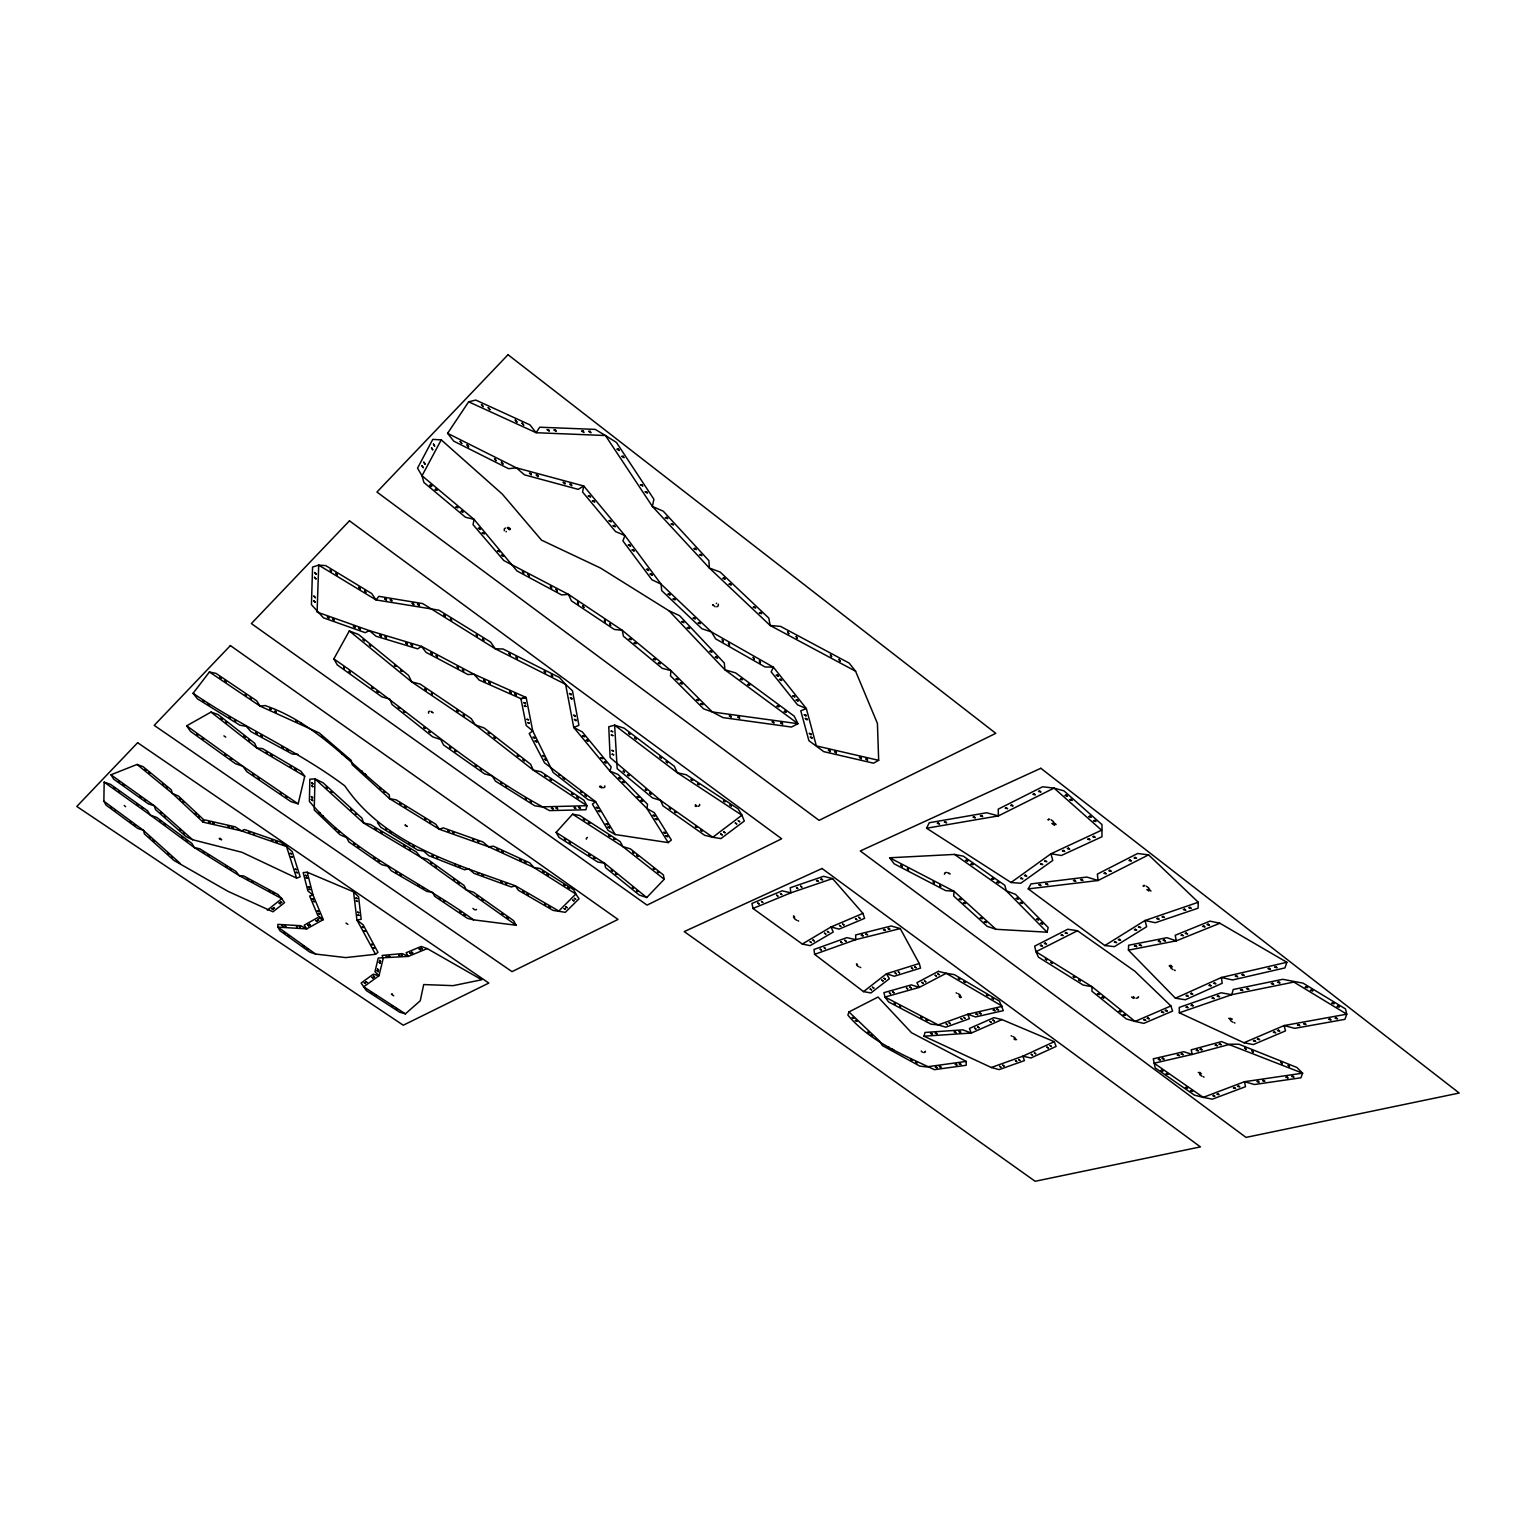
<?xml version="1.0" encoding="UTF-8"?>
<svg xmlns="http://www.w3.org/2000/svg" width="1536" height="1536" viewBox="0 0 1536 1536"><rect width="100%" height="100%" fill="white"/><g stroke="black" fill="none" stroke-linecap="round" stroke-linejoin="round"><path stroke-width="1.5" d="M103.872 801.197L104.16 782.17L110.458 784.32L147.552 810.778L150.432 815.174L194.266 847.526L239.232 875.635L281.779 898.675L284.563 902.65L272.947 911.808L228.038 891.36L173.894 860.41L144.384 833.875L143.482 830.381L103.872 801.197L106.042 805.094L137.683 828.403L143.482 830.381L180.384 863.597M966.221 1061.395L966.144 1065.293L934.349 1069.651C903.514 1054.963 870.374 1041.85 847.891 1015.123L848.966 1011.936L878.035 997.037L911.501 1032.73L966.221 1061.395L926.496 1066.906L919.853 1066.118L882.451 1045.632L879.667 1041.254L848.966 1011.936M1198.291 902.246L1198.061 908.198L1155.302 922.714L1144.954 920.525L1104.826 945.542L1028.237 888.902L1031.002 883.891L1086.854 877.056L1098.086 880.512L1148.563 854.861L1198.291 902.246L1144.954 920.525L1146.682 926.707L1114.445 946.637L1104.826 945.542M1128.422 950.15L1128.614 945.254L1166.918 937.709L1176.346 940.838L1219.891 923.251L1286.861 962.266L1284.96 967.91L1232.525 979.968L1221.389 977.491L1175.443 998.208L1128.422 950.15L1176.346 940.838L1175.194 935.27L1209.946 921.12L1219.891 923.251M794.534 917.088L794.477 918.144L793.517 917.434M1053.12 823.68L1053.408 822.374L1054.502 823.2M1054.733 824.947L1055.04 823.622L1056.115 824.467M298.157 803.866L304.742 776.237L300.922 771.264L262.483 748.627L256.8 747.994L211.008 712.09L186.682 725.818L190.483 731.347L235.373 763.642L242.88 766.272L298.157 803.866L290.938 801.638L246.797 771.629L242.88 766.272L186.682 725.818M1047.072 932.198L1048.186 927.552L1015.526 894.355L1006.272 890.803L954.49 854.419L889.651 857.779L894.182 863.846L945.562 890.573L954.048 891.283L995.981 929.299L1047.072 932.198L1006.272 890.803L1004.851 885.37L963.341 856.166L954.49 854.419M924 1036.205L924.979 1032.461L962.803 1029.85L971.309 1033.037L1001.99 1019.597L1054.253 1041.677L1056.115 1046.419L1030.944 1057.978L1022.88 1056.192L991.315 1067.501L924 1036.205L971.309 1033.037L969.427 1028.467L993.888 1017.658L1001.99 1019.597M1148.198 889.901L1148.582 888.672L1149.638 889.478M1231.085 1018.848L1229.664 1019.155M926.573 828.23L929.242 822.739L986.669 812.755L998.4 815.904L1054.042 788.102L1063.91 790.829L1102.003 824.621L1101.965 836.755L1061.357 855.494L1050.95 853.786L1011.034 882.49L926.573 828.23L998.4 815.904L998.227 809.146L1042.618 786.778L1054.042 788.102L1101.581 830.208L1050.95 853.786L1052.774 860.429L1020.71 883.277L1011.034 882.49M441.254 439.872L422.016 475.757L423.898 482.458L465.446 517.229L474.048 519.36L516.941 570.931L561.581 594.912L568.454 594.374L622.214 630.278L670.867 670.541L712.262 711.955L722.976 717.6L791.443 727.046L797.99 723.706L794.266 716.179L735.667 672.922L724.896 669.792L668.947 610.752L600.442 568.013L541.498 540.134L502.291 494.074L441.254 439.872L432.768 439.392L417.523 468.192L422.016 475.757L474.048 519.36L473.05 524.678L503.827 560.563L568.454 594.374L571.392 600.826L614.285 629.453L622.214 630.278L623.443 636.25L662.285 668.371L670.867 670.541L670.502 675.821L703.584 708.845L712.262 711.955L797.99 723.706L724.896 669.792L724.301 662.976L679.526 615.629L668.947 610.752M333.83 658.925L349.325 630.931L358.579 634.522L408.576 675.418L411.706 681.907L475.373 724.915L533.338 770.15L586.982 805.728L585.888 809.76L549.581 810.605C471.36 769.478 406.464 708.461 333.83 658.925L337.286 664.915L381.926 696.883L389.741 698.995L392.064 704.525L432.73 736.858L440.659 739.526L443.558 744.979L484.685 773.952L492.192 775.834L495.36 781.056L534.797 805.805L541.594 806.861L586.982 805.728L583.93 800.256L540.922 771.725L533.338 770.15L530.592 764.237L484.147 727.968L475.373 724.915L471.187 718.56L420.154 684.058L411.706 681.907L349.325 630.931M447.59 433.325L516.365 467.827L524.41 474.816L578.17 489.35L583.738 485.99L582.586 492.019L615.514 531.552L624.902 535.546L622.944 540.941L651.878 579.725L661.056 584.122L661.69 590.592L701.952 628.762L711.456 631.949L715.603 638.822L765.005 666.931L773.376 667.181L771.168 671.866L797.568 704.87L806.342 708.557L773.376 667.181L711.456 631.949L661.056 584.122L624.902 535.546L583.738 485.99L516.365 467.827L508.608 468.691L453.754 441.158L447.59 433.325L468.653 401.818L475.757 400.07L529.901 424.838L536.141 432.71L605.453 435.533L616.416 442.426L653.894 499.258L652.378 506.419L709.344 568.032L770.131 625.478L855.59 671.213L877.421 723.418L878.669 760.32L873.504 763.181L823.757 751.642L808.896 740.678L800.794 710.822L806.342 708.557L816.346 745.901L878.669 760.32M193.094 693.293L209.414 671.981L216.058 673.421L256.704 700.819L260.122 706.138L319.258 732.979L351.245 760.397L352.166 764.64L389.626 798.72L439.315 829.248L488.736 846.816L534.029 867.59L575.846 894.029L579.034 898.79L565.325 912.326L553.037 910.387L518.304 890.227L515.29 885.754C453.197 863.27 383.942 843.475 344.794 785.856C297.197 750.144 242.093 726.893 193.094 693.293L197.376 698.784L239.827 725.165L246.259 726.355L251.021 731.674L292.339 754.042L298.003 754.368M556.109 832.378L572.582 814.176L579.763 815.482L620.122 841.574L622.925 846.682L664.224 879.264L646.733 897.542L639.264 895.046L605.606 867.686L604.627 863.251L556.109 832.378L559.008 837.37L597.734 862.003L604.627 863.251L646.733 897.542M124.262 805.478L125.587 806.707M223.93 735.859L225.754 737.126M1148.621 891.034L1149.696 890.054L1151.021 891.072M504.096 529.19L505.44 528M507.206 527.866L509.606 529.824M405.389 1013.856L363.706 986.803L378.97 975.763L374.957 971.77L378.24 958.022L408.326 956.41L402.259 953.626L382.138 955.411L383.155 958.618L378.97 975.763L373.267 974.208L361.114 983.078L366.355 990.566L399.648 1012.186L405.389 1013.856L420.25 1000.762L423.706 984.557L453.101 985.651L481.766 979.757L427.238 948.595L421.21 946.445L406.138 952.742L408.326 956.41L427.238 948.595M668.237 842.611L671.366 840.019L654.336 812.698L646.925 808.512L609.965 771.187L573.773 727.507L565.594 684.365L559.469 677.53L503.059 648.998L495.264 648.787L422.765 603.61L378.854 596.333L376.051 599.923L318.701 565.133L312.576 567.053L311.443 604.685L323.462 617.837L365.184 632.659L369.37 630.624L421.517 646.368L474.029 674.246L526.157 697.478L532.723 730.906L553.152 772.435L588.154 799.68L595.622 801.696L615.168 834.528L668.237 842.611L646.925 808.512L647.539 804.307L617.971 774.394L609.965 771.187L611.174 766.867L582.24 731.866L573.773 727.507L578.899 725.318L572.486 690.835L565.594 684.365L495.264 648.787L490.598 642.048L438.931 610.176L376.051 599.923L371.693 593.53L325.709 565.613L318.701 565.133L317.088 612.077L369.37 630.624L376.07 636.25L417.696 648.845L421.517 646.368L425.971 652.301L467.885 674.534L474.029 674.246L479.136 680.045L520.742 698.592L526.157 697.478L520.934 698.822L526.272 725.587L532.723 730.906L529.229 733.536L544.55 762.835L595.622 801.696L592.397 804.154L608.102 830.4L615.168 834.528M315.59 954.048L277.997 927.149L279.878 930.682L309.907 952.166L315.59 954.048L345.754 957.6L375.533 954.298L377.99 952.32L363.168 924.864L356.928 919.987L353.549 891.84L307.2 872.218L303.168 872.602L307.93 890.995L313.075 895.181L323.27 919.642L306.739 928.877L277.997 927.149L277.786 924.365L300.768 925.709L306.739 928.877L304.282 925.133L317.453 917.722L323.27 919.642L317.856 915.59L309.658 896.006L313.075 895.181L307.2 872.218M267.341 910.176L281.779 898.675L277.978 894.49L243.859 876.019L239.232 875.635L235.891 871.354L199.853 848.832L194.266 847.526L191.885 843.398L156.749 817.459L150.432 815.174L104.16 782.17M428.39 712.013L429.446 711.168M431.981 712.282L433.229 712.819M863.52 991.622L886.464 973.766L919.258 963.514L920.563 968.102L894.259 976.243L886.464 973.766L889.363 978.72L870.931 992.947L863.52 991.622L814.618 954.355L814.003 949.478L846.835 937.632L855.763 939.648L900.25 928.589L919.258 963.514M1200.48 1072.608L1198.272 1072.454M716.755 606.893L718.387 605.779M599.558 786.701L600.73 787.181M603.629 787.795L604.877 787.027M802.291 944.045L831.072 926.957L862.944 913.382L864.614 918.355L839.04 929.126L831.072 926.957L833.222 932.045L810.106 945.658L802.291 944.045L752.986 908.467L751.949 903.437L782.131 890.842L790.829 892.838L832.57 878.592L862.944 913.382M586.291 838.118L587.482 837.427M475.584 909.946L476.563 909.389M698.285 806.342L699.667 805.574M391.392 993.965L392.41 993.907M1077.466 930.739L1035.974 951.725L1038.451 957.158L1083.149 985.056L1092 986.688L1135.085 1021.421L1143.821 1023.379L1172.582 1011.072L1170.912 1005.946L1134.797 971.174L1077.466 930.739L1067.75 929.242L1034.669 946.138L1035.974 951.725L1092 986.688L1091.942 991.238L1126.368 1018.963L1135.085 1021.421L1170.912 1005.946M1054.253 1041.677L1022.88 1056.192L1024.416 1060.627L999.11 1069.613L991.315 1067.501M1243.968 1042.752L1284.096 1025.549L1346.765 1014.182L1345.498 1008.922L1303.066 983.155L1282.79 979.315L1233.197 989.51L1231.795 994.675L1179.322 1012.8L1179.302 1007.405L1221.178 992.794L1231.795 994.675L1293.869 982.061L1346.765 1014.182L1344.941 1019.347L1294.752 1028.333L1284.096 1025.549L1285.517 1030.886L1253.299 1044.576L1243.968 1042.752L1179.322 1012.8M944.621 873.043L946.349 872.333M947.501 872.736L949.229 873.178M948.979 873.619L950.246 873.946M752.986 908.467L790.829 892.838L790.234 887.77L823.546 876.307L832.57 878.592M110.957 774.797L137.05 764.448L143.059 766.637L171.302 789.811L172.32 793.344L203.078 822.144L241.459 830.88L286.541 846.547L292.224 851.654L300.173 876.864L296.582 878.093L241.978 852.307L192.614 839.731L186.029 836.621L155.482 809.568L154.426 805.843L110.957 774.797L113.664 779.117L148.378 803.904L154.426 805.843L192.614 839.731M814.618 954.355L855.763 939.648L855.667 934.944L891.206 925.997L900.25 928.589M960.691 996.058L958.982 996.134M1170.336 966.931L1172.41 966.835M923.77 1052.563L925.267 1052.102M1133.395 998.362L1131.59 996.998M1136.256 998.285L1138.157 997.709M1015.642 1038.931L1013.894 1038.97M1016.563 1039.603L1014.816 1039.661M1228.685 1018.406L1230.758 1018.349M1199.501 1073.798L1201.459 1073.779M1286.861 962.266L1221.389 977.491L1222.195 983.29L1185.331 999.763L1175.443 998.208M1147.872 890.093L1146.835 889.613M1052.851 823.891L1051.795 823.45M1054.464 825.139L1053.389 824.659M1028.237 888.902L1098.086 880.512L1097.338 874.138L1137.581 853.498L1148.563 854.861M601.824 787.853L600.538 787.411M1231.334 1018.714L1232.352 1019.098M961.382 997.286L959.558 996.941L960.499 997.632M695.942 806.477L695.078 805.958M473.549 919.834L516.154 925.267L513.542 920.602L473.568 892.243L466.272 889.882L420.749 857.242L363.533 822.97L314.976 778.867L309.83 779.213L309.408 801.446C353.933 854.016 418.886 880.186 473.549 919.834L467.482 918.374L434.707 896.333L432.518 892.224L426.912 891.456L391.2 870.682L387.782 866.208L381.696 864.653L348.864 841.882L346.656 837.658L340.07 834.758L314.227 809.971L314.976 778.867L323.117 782.822L361.978 818.17L363.533 822.97L370.464 824.467L416.333 851.962L420.749 857.242L427.584 859.296L464.064 885.466L466.272 889.882L516.154 925.267M793.421 915.898L794.477 916.474M857.434 964.378L856.378 963.802M599.712 786.24L600.691 786.835M430.944 711.322L431.923 711.936M713.472 604.915L712.531 604.723L715.162 606.72M695.424 804.653L696.902 806.131M600.806 786.125L602.304 787.584M1133.376 996.576L1134.662 997.978M220.301 838.387L219.245 838.598L221.357 839.808M921.216 1051.046L922.445 1052.275M995.981 929.299L987.206 926.362L953.702 896.026L954.048 891.283L889.651 857.779M211.008 712.09L218.016 714.509L254.707 743.29L256.8 747.994L304.742 776.237M405.293 825.043L407.174 826.349M407.002 826.483L405.12 825.158M468.653 401.818L536.141 432.71L539.693 427.219L595.219 429.389L605.453 435.533L652.378 506.419L663.283 511.219L708.902 560.659L709.344 568.032L720.154 572.045L768.845 618.144L770.131 625.478L780.634 626.419L849.197 663.13L855.59 671.213M474.49 909.734L472.934 908.371M572.582 814.176L622.925 846.682L630.298 848.794L663.379 874.925L664.224 879.264M209.414 671.981L260.122 706.138L265.056 705.562C314.822 722.4 349.344 763.123 389.261 794.803L389.626 798.72L396.019 799.795L435.84 824.275L439.315 829.248L443.251 827.866L482.88 841.939L488.736 846.816L493.421 846.202L529.728 862.867L534.029 867.59L540.096 868.493L573.619 889.69L575.846 894.029L558.816 911.021L515.29 885.754L511.354 886.982L474.01 873.35L468.518 868.704L464.602 869.779L428.755 855.686L423.629 851.059L417.581 850.022L380.736 827.27L377.491 822.566M391.93 994.637L393.715 995.846M345.984 923.04L347.885 924.326M221.664 839.539L219.782 838.483M794.496 918.701L796.646 920.256M856.646 965.261L858.778 966.797M958.176 993.638L960.288 995.194M1013.184 1036.57L1015.258 1038.086M1199.808 1074.662L1201.92 1076.237M1170.682 967.91L1172.947 969.638M1230.451 1020.461L1232.678 1022.15M1146.355 886.176L1148.736 888.019M1051.085 819.802L1053.542 821.683M137.05 764.448L172.32 793.344L178.502 796.109L203.117 819.168L203.078 822.144L204.538 819.859L235.258 826.848L241.459 830.88L244.512 829.536L280.646 842.074L286.541 846.547L296.582 878.093M353.549 891.84L358.579 896.832L361.19 919.315L356.928 919.987L375.533 954.298M718.445 604.243A2.899 1.574 29.2 0 1 718.099 604.704M716.352 603.571A1.978 1.075 29.2 0 1 716.602 603.168M944.352 874.214A2.63 1.286 24.4 0 1 944.755 873.888M428.563 713.203A2.438 1.094 31.3 0 1 428.755 712.858M586.349 839.174A2.342 1.037 28.8 0 1 586.579 838.886M860.755 967.603A2.381 1.056 25.2 0 1 860.026 967.162M1175.232 970.541A2.726 1.306 21.1 0 1 1174.426 970.061M1171.45 965.741A2.707 1.306 21.2 0 1 1169.645 966.298M1169.222 965.971A2.707 1.306 21.1 0 1 1171.027 965.414M1011.149 1035.744A2.419 1.056 23.3 0 1 1011.878 1036.186M1138.579 996.672A2.63 1.229 21.7 0 1 1138.118 996.941M699.706 804.422A2.515 1.19 27.9 0 1 699.418 804.749M1204.07 1077.12A2.573 1.152 20.9 0 1 1203.322 1076.659M956.122 992.813A2.438 1.094 24 0 1 956.87 993.254M925.459 1051.238A2.304 0.979 24.4 0 1 925.133 1051.45M604.838 785.875A2.458 1.133 29.1 0 1 604.589 786.202M504.25 530.765A2.842 1.478 32.5 0 1 504.499 530.285M506.246 531.398A1.939 1.018 32.6 0 1 506.054 531.821M510.202 529.344A2.842 1.478 32.5 0 1 507.821 527.558M508.07 527.328A2.842 1.478 32.5 0 1 510.451 529.114M1234.944 1023.053A2.707 1.267 20.3 0 1 1234.157 1022.573M1048.704 818.88A2.842 1.478 23 0 1 1049.549 819.398M1048.55 820.07A1.939 0.998 23 0 1 1047.821 819.648M798.643 921.062A2.4 1.075 26.1 0 1 797.914 920.621M1143.974 885.254A2.822 1.44 21.5 0 1 1144.819 885.754M1143.744 886.387A1.939 0.979 21.5 0 1 1143.034 885.965M311.347 799.315L312.576 800.563L311.347 799.315M311.405 796.57L312.634 797.818L311.405 796.57M311.635 785.453L312.883 786.72L311.635 785.453M311.693 782.63L312.941 783.917L311.693 782.63M483.648 679.853L485.107 681.389L483.648 679.853M313.786 600.73L315.206 602.304L313.786 600.73M313.92 596.102L315.36 597.677L313.92 596.102M314.515 577.286L315.974 578.899L314.515 577.286M314.669 572.506L316.128 574.118L314.669 572.506M488.851 682.176L490.31 683.693L488.851 682.176M509.683 691.469L511.123 692.986L509.683 691.469M514.906 693.792L516.346 695.309L514.906 693.792M497.222 848.986L498.49 850.253L497.222 848.986M501.754 851.059L503.021 852.326L501.754 851.059M519.898 859.392L521.165 860.659L519.898 859.392M481.478 404.563L483.149 406.579L481.478 404.563M524.429 861.466L525.696 862.733L524.429 861.466M488.237 407.654L489.888 409.67L488.237 407.654M515.27 420.038L516.922 422.035L515.27 420.038M522.048 423.13L523.68 425.126L522.048 423.13M460.205 441.446L461.741 443.386L460.205 441.446M255.821 732.557L256.992 733.882L255.821 732.557M467.078 444.883L468.595 446.842L467.078 444.883M260.986 735.36L262.157 736.685L260.986 735.36M494.554 458.669L496.051 460.608L494.554 458.669M281.664 746.554L282.835 747.878L281.664 746.554M501.427 462.125L502.925 464.064L501.427 462.125M247.43 878.746L248.448 879.821L247.43 878.746M286.848 749.357L288 750.662L286.848 749.357M251.693 881.05L252.71 882.125L251.693 881.05M268.723 890.266L269.741 891.36L268.723 890.266M272.986 892.589L274.003 893.664L272.986 892.589M509.05 653.434L510.355 655.046L509.05 653.434M377.088 970.714L378.086 971.731L377.088 970.714M377.491 969.005L378.49 970.042L377.491 969.005M379.142 962.131L380.141 963.168L379.142 962.131M379.565 960.403L380.563 961.44L379.565 960.403M516.096 657.005L517.402 658.598L516.096 657.005M430.982 652.742L432.25 654.298L430.982 652.742M436.243 655.526L437.491 657.082L436.243 655.526M544.262 671.251L545.568 672.845L544.262 671.251M551.309 674.822L552.595 676.397L551.309 674.822M457.229 666.662L458.458 668.218L457.229 666.662M462.47 669.446L463.699 671.002L462.47 669.446M522.451 571.258L523.757 573.005L522.451 571.258M528.058 574.253L529.344 576.019L528.058 574.253M1302.566 1073.184L1300.954 1077.792L1254.47 1084.512L1244.525 1081.709L1203.245 1097.376L1194.451 1095.168L1155.226 1067.904L1153.267 1058.822L1183.718 1051.718L1192.243 1054.426L1230.259 1044.192L1238.938 1044.23L1296.922 1067.482L1302.566 1073.184L1244.525 1081.709L1245.485 1086.701L1212.365 1099.162L1203.245 1097.376L1154.112 1063.2L1192.243 1054.426L1191.168 1049.856L1221.523 1041.6L1302.566 1073.184M550.406 586.272L551.693 588.019L550.406 586.272M555.994 589.286L557.28 591.014L555.994 589.286M266.342 751.93L267.379 753.197L266.342 751.93M271.142 754.752L272.179 756.038L271.142 754.752M330.259 569.779L331.411 571.43L330.259 569.779M336.019 573.274L337.152 574.906L336.019 573.274M290.362 766.061L291.36 767.328L290.362 766.061M295.142 768.883L296.16 770.15L295.142 768.883M358.982 587.232L360.115 588.845L358.982 587.232M364.723 590.707L365.837 592.32L364.723 590.707M202.733 700.358L203.731 701.664L202.733 700.358M208.07 703.661L209.05 704.986L208.07 703.661M1244.774 1047.859L1246.022 1049.222L1244.774 1047.859M229.325 716.87L230.285 718.176L229.325 716.87M422.016 465.754L423.149 467.635L422.016 465.754M423.898 462.202L425.03 464.102L423.898 462.202M431.558 447.821L432.71 449.741L431.558 447.821M433.498 444.154L434.65 446.093L433.498 444.154M1251.994 1050.758L1253.242 1052.122L1251.994 1050.758M234.624 720.173L235.584 721.478L234.624 720.173M787.622 631.93L788.794 633.715L787.622 631.93M796.186 636.499L797.357 638.304L796.186 636.499M1280.947 1062.374L1282.176 1063.718L1280.947 1062.374M1288.224 1065.293L1289.434 1066.637L1288.224 1065.293M444.058 614.803L445.114 616.416L444.058 614.803M395.75 871.776L396.672 872.928L395.75 871.776M450.528 618.797L451.565 620.41L450.528 618.797M400.224 874.368L401.146 875.539L400.224 874.368M830.438 654.835L831.571 656.621L830.438 654.835M839.002 659.424L840.134 661.19L839.002 659.424M418.099 884.774L419.002 885.926L418.099 884.774M476.333 634.714L477.37 636.307L476.333 634.714M422.573 887.366L423.475 888.518L422.573 887.366M722.266 639.802L723.36 641.549L722.266 639.802M482.784 638.688L483.802 640.282L482.784 638.688M728.467 643.334L729.542 645.062L728.467 643.334M375.149 828.269L376.07 829.478L375.149 828.269M380.89 831.706L381.811 832.915L380.89 831.706M753.216 657.408L754.272 659.136L753.216 657.408M759.379 660.922L760.454 662.65L759.379 660.922M403.814 845.453L404.698 846.643L403.814 845.453M409.517 848.87L410.419 850.061L409.517 848.87M203.405 851.866L204.25 852.941L203.405 851.866M522.874 891.187L523.776 892.378L522.874 891.187M901.056 865.114L902.074 866.554L901.056 865.114M207.917 854.688L208.762 855.763L207.917 854.688M527.232 893.722L528.115 894.912L527.232 893.722M399.859 803.232L400.742 804.48L399.859 803.232M907.488 868.454L908.506 869.914L907.488 868.454M404.832 806.285L405.734 807.552L404.832 806.285M544.627 903.821L545.51 905.011L544.627 903.821M225.926 865.939L226.752 867.014L225.926 865.939M548.966 906.336L549.85 907.526L548.966 906.336M230.419 868.762L231.245 869.818L230.419 868.762M933.216 881.837L934.214 883.296L933.216 881.837M424.742 818.515L425.606 819.763L424.742 818.515M385.613 828.595L386.477 829.805L385.613 828.595M939.648 885.178L940.646 886.637L939.648 885.178M429.696 821.568L430.579 822.816L429.696 821.568M390.24 831.437L391.085 832.646L390.24 831.437M219.955 677.184L220.819 678.528L219.955 677.184M225.043 680.621L225.907 681.965L225.043 680.621M408.672 842.842L409.536 844.032L408.672 842.842M413.28 845.683L414.125 846.874L413.28 845.683M245.357 694.31L246.202 695.635L245.357 694.31M894.317 1003.027L895.219 1004.275L894.317 1003.027M250.406 697.709L251.251 699.053L250.406 697.709M899.635 1005.83L900.538 1007.059L899.635 1005.83M500.774 782.438L501.619 783.782L500.774 782.438M505.709 785.549L506.573 786.893L505.709 785.549M920.87 1016.966L922.234 1017.677L920.87 1016.966M577.574 602.15L578.458 603.859L577.574 602.15M582.95 605.741L583.834 607.45L582.95 605.741M926.189 1019.77L927.552 1020.48L926.189 1019.77M525.466 797.952L526.31 799.277L525.466 797.952M530.381 801.043L531.226 802.368L530.381 801.043M604.435 620.083L605.299 621.773L604.435 620.083M609.792 623.674L610.637 625.344L609.792 623.674M425.126 688.762L425.952 690.202L425.126 688.762M137.645 742.714L76.8 806.458L403.258 1025.222L488.851 983.059L137.645 742.714M230.381 645.581L154.214 725.376L512.026 971.635L618.01 919.43L230.381 645.581M349.459 520.819L251.366 623.578L647.04 905.126L781.67 838.79L349.459 520.819M508.032 354.72L376.954 492.038L819.091 820.358L995.77 733.325L508.032 354.72M431.52 693.082L432.346 694.522L431.52 693.082M457.018 710.304L457.824 711.725L457.018 710.304M564.192 908.582L565.421 909.331L564.192 908.582M565.901 906.912L567.11 907.661L565.901 906.912M572.717 900.115L573.946 900.864L572.717 900.115M574.445 898.406L575.674 899.155L574.445 898.406M463.373 714.605L464.16 716.026L463.373 714.605M887.674 1046.707L888.96 1047.418L887.674 1046.707M252.787 774.029L253.958 774.816L252.787 774.029M564.461 838.867L565.747 839.693L564.461 838.867M892.358 1049.28L893.645 1049.971L892.358 1049.28M258.336 777.792L259.507 778.598L258.336 777.792M569.318 841.958L570.586 842.784L569.318 841.958M542.976 871.411L544.205 872.198L542.976 871.411M547.162 874.061L548.39 874.848L547.162 874.061M911.078 1059.533L912.365 1060.224L911.078 1059.533M583.373 819.072L584.678 819.898L583.373 819.072M915.763 1062.086L917.05 1062.797L915.763 1062.086M544.838 775.622L546.144 776.486L544.838 775.622M588.71 854.304L589.978 855.11L588.71 854.304M588.442 822.336L589.728 823.162L588.442 822.336M280.435 792.826L281.587 793.613L280.435 792.826M593.549 857.395L594.816 858.202L593.549 857.395M563.923 884.659L565.152 885.427L563.923 884.659M550.234 779.194L551.52 780.058L550.234 779.194M568.09 887.29L569.318 888.077L568.09 887.29M343.622 667.258L344.371 668.659L343.622 667.258M285.946 796.57L287.098 797.357L285.946 796.57M349.229 671.27L349.978 672.691L349.229 671.27M608.602 835.373L609.888 836.198L608.602 835.373M571.718 793.44L573.005 794.304L571.718 793.44M613.632 838.618L614.918 839.443L613.632 838.618M577.075 796.992L578.362 797.856L577.075 796.992M691.2 779.443L692.563 780.346L691.2 779.443M371.578 687.283L372.864 688.205L371.578 687.283M377.146 691.277L378.432 692.198L377.146 691.277M697.69 783.725L699.053 784.627L697.69 783.725M723.571 800.755L724.934 801.638L723.571 800.755M271.949 908.794L273.005 909.485L271.949 908.794M273.389 907.661L274.445 908.352L273.389 907.661M279.168 903.072L280.224 903.763L279.168 903.072M280.627 901.901L281.702 902.611L280.627 901.901M730.022 804.998L731.386 805.882L730.022 804.998M196.723 734.093L197.875 734.918L196.723 734.093M449.53 747.053L450.797 747.936L449.53 747.053M870.24 989.05L871.546 989.818L870.24 989.05M872.525 987.283L873.811 988.051L872.525 987.283M881.722 980.141L883.027 980.928L881.722 980.141M884.045 978.336L885.35 979.123L884.045 978.336M202.368 738.144L203.52 738.989L202.368 738.144M454.694 750.701L455.962 751.584L454.694 750.701M741.907 815.213L712.781 837.274L704.678 835.315L662.957 805.843L660.538 800.352L610.138 757.555L608.755 726.758L614.63 725.165L624.115 728.16L674.323 766.291L677.28 772.704L741.907 815.213L744.307 821.03L720.922 838.598L712.781 837.274L660.538 800.352L652.589 797.952L617.184 768.653L614.63 725.165L677.28 772.704L686.342 774.797L738.144 808.896L741.907 815.213M958.406 978.298L959.75 979.085L958.406 978.298M720.806 834.01L722.131 834.893L720.806 834.01M723.686 831.84L725.011 832.723L723.686 831.84M735.341 823.027L736.685 823.91L735.341 823.027M738.298 820.8L739.642 821.683L738.298 820.8M964.032 981.6L965.395 982.406L964.032 981.6M475.296 765.216L476.544 766.099L475.296 765.216M480.422 768.826L481.67 769.709L480.422 768.826M224.832 754.33L225.984 755.155L224.832 754.33M364.339 982.829L365.376 983.501L364.339 982.829M365.856 981.734L366.874 982.406L365.856 981.734M371.942 977.299L372.979 977.971L371.942 977.299M373.478 976.186L374.515 976.858L373.478 976.186M230.419 758.342L231.571 759.168L230.419 758.342M986.554 994.829L987.898 995.616L986.554 994.829M1021.382 877.958L1020.595 878.515L1022.842 878.861L1021.382 877.958M1025.318 875.136L1024.531 875.712L1026.778 876.038L1025.318 875.136M1041.312 863.674L1040.506 864.25L1042.79 864.576L1041.312 863.674M1045.382 860.755L1044.557 861.35L1046.861 861.677L1045.382 860.755M992.179 998.131L993.523 998.918L992.179 998.131M118.522 781.094L119.616 781.862L118.522 781.094M122.88 784.224L123.974 784.992L122.88 784.224M113.971 787.699L115.046 788.467L113.971 787.699M118.618 791.021L119.693 791.789L118.618 791.021M353.626 843.514L354.758 844.301L353.626 843.514M439.469 897.888L440.602 898.656L439.469 897.888M357.754 846.374L358.886 847.162L357.754 846.374M443.578 900.653L444.71 901.421L443.578 900.653M430.522 484.819L429.677 485.376L431.098 486.566L431.942 485.99L430.522 484.819M140.275 796.627L141.35 797.395L140.275 796.627M370.982 992.294L372 992.966L370.982 992.294M435.763 489.197L434.918 489.754L437.165 490.368L435.763 489.197M144.595 799.718L145.67 800.486L144.595 799.718M741.062 678.701L740.198 679.277L742.464 679.757L741.062 678.701M375.168 995.002L376.166 995.674L375.168 995.002M137.146 804.25L138.221 804.998L137.146 804.25M141.754 807.533L142.829 808.301L141.754 807.533M374.189 857.779L375.322 858.547L374.189 857.779M748.416 684.134L747.552 684.71L749.837 685.171L748.416 684.134M459.994 911.693L461.107 912.442L459.994 911.693M378.298 860.621L379.411 861.389L378.298 860.621M464.083 914.438L465.197 915.206L464.083 914.438M456.557 506.611L455.712 507.168L457.958 507.782L456.557 506.611M391.834 1005.83L392.832 1006.483L391.834 1005.83M461.741 510.95L460.877 511.507L463.123 512.122L461.741 510.95M395.981 1008.518L396.998 1009.171L395.981 1008.518M777.696 705.734L776.813 706.291L779.098 706.771L777.696 705.734M669.331 807.994L670.618 808.896L669.331 807.994M784.973 711.11L784.109 711.667L786.374 712.147L784.973 711.11M1115.213 941.722L1114.368 942.259L1116.653 942.605L1115.213 941.722M1119.187 939.264L1118.323 939.802L1120.627 940.147L1119.187 939.264M1135.258 929.261L1134.394 929.798L1136.717 930.163L1135.258 929.261M1139.347 926.726L1138.464 927.264L1140.806 927.629L1139.347 926.726M674.573 811.68L675.859 812.602L674.573 811.68M1045.344 959.04L1046.707 959.885L1045.344 959.04M1050.95 962.534L1052.314 963.398L1050.95 962.534M695.462 826.445L696.73 827.347L695.462 826.445M700.666 830.131L701.933 831.014L700.666 830.131M810.163 941.741L811.411 942.547L810.163 941.741M813.005 940.051L814.272 940.877L813.005 940.051M824.544 933.216L825.811 934.042L824.544 933.216M827.462 931.488L828.73 932.314L827.462 931.488M1073.338 976.512L1074.701 977.357L1073.338 976.512M1078.925 979.987L1080.288 980.851L1078.925 979.987M628.589 733.152L629.894 734.131L628.589 733.152M634.906 737.933L636.192 738.912L634.906 737.933M307.661 925.152L308.678 925.862L307.661 925.152M309.293 924.23L310.33 924.941L309.293 924.23M315.898 920.525L316.934 921.254L315.898 920.525M317.568 919.603L318.605 920.314L317.568 919.603M430.752 862.637L431.866 863.443L430.752 862.637M435.322 865.92L436.454 866.726L435.322 865.92M1306.176 986.726L1305.197 987.264L1307.654 987.629L1306.176 986.726M660 756.979L661.286 757.958L660 756.979M1311.475 989.952L1310.496 990.47L1312.973 990.854L1311.475 989.952M666.24 761.722L667.526 762.701L666.24 761.722M110.65 807.053L111.686 807.802L110.65 807.053M938.362 971.366L916.915 982.694L919.315 987.379L946.214 973.286L954.413 974.65L999.456 1001.126L1003.315 1010.65L975.533 1016.947L967.738 1014.259L938.189 1024.915L931.027 1024.186L888.576 1001.914L885.005 997.018L883.91 992.659L911.29 984.883L919.315 987.379L885.005 997.018L938.189 1024.915L945.773 1027.181L969.485 1018.694L967.738 1014.259L1002.413 1006.291L946.214 973.286L938.362 971.366M363.168 639.744L364.397 640.762L363.168 639.744M921.811 982.349L923.078 983.174L921.811 982.349M924.48 980.947L925.747 981.773L924.48 980.947M935.232 975.283L936.499 976.128L935.232 975.283M937.939 973.862L939.226 974.707L937.939 973.862M114.624 809.971L115.642 810.739L114.624 809.971M477.178 895.853L478.291 896.64L477.178 895.853M369.446 644.89L370.694 645.907L369.446 644.89M453.562 878.995L454.675 879.802L453.562 878.995M482.189 899.424L483.302 900.211L482.189 899.424M966.509 860.064L965.587 860.544L967.853 861.024L966.509 860.064M1332.672 1002.816L1331.674 1003.334L1334.17 1003.718L1332.672 1002.816M629.971 638.554L629.05 639.034L631.296 639.667L629.971 638.554M488.275 732.614L489.504 733.574L488.275 732.614M458.112 882.259L459.206 883.046L458.112 882.259M971.693 863.731L970.79 864.192L973.056 864.672L971.693 863.731M1337.971 1006.042L1336.973 1006.56L1339.45 1006.944L1337.971 1006.042M634.848 642.605L633.926 643.085L636.173 643.699L634.848 642.605M494.112 737.184L495.341 738.125L494.112 737.184M1104.883 872.813L1103.885 873.331L1106.304 873.792L1104.883 872.813M1109.837 870.298L1108.838 870.797L1111.258 871.258L1109.837 870.298M1129.997 859.987L1128.96 860.525L1131.437 860.986L1129.997 859.987M1135.123 857.376L1134.086 857.914L1136.563 858.374L1135.123 857.376M1041.178 945.178L1040.294 945.619L1042.522 946.08L1041.178 945.178M1045.248 943.104L1044.384 943.546L1046.592 944.006L1045.248 943.104M1061.818 934.675L1060.915 935.136L1063.181 935.578L1061.818 934.675M1066.022 932.544L1065.12 933.005L1067.386 933.446L1066.022 932.544M159.936 820.704L160.973 821.472L159.936 820.704M130.445 821.645L131.482 822.394L130.445 821.645M398.342 707.232L399.552 708.173L398.342 707.232M221.165 718.138L222.298 719.021L221.165 718.138M164.333 823.968L165.37 824.717L164.333 823.968M1006.234 807.686L1005.235 808.205L1007.635 808.723L1006.234 807.686M1011.686 804.96L1010.669 805.459L1013.088 805.978L1011.686 804.96M1033.92 793.786L1032.864 794.323L1035.341 794.842L1033.92 793.786M1039.584 790.944L1038.528 791.482L1041.005 792L1039.584 790.944M134.4 824.544L135.418 825.293L134.4 824.544M394.426 665.318L395.654 666.317L394.426 665.318M403.469 711.302L404.659 712.243L403.469 711.302M502.176 913.594L503.27 914.362L502.176 913.594M992.448 878.304L991.526 878.765L993.792 879.264L992.448 878.304M225.773 721.747L226.906 722.63L225.773 721.747M654.298 658.694L653.376 659.155L655.622 659.789L654.298 658.694M997.613 881.952L996.691 882.413L998.957 882.893L997.613 881.952M400.627 670.406L401.856 671.405L400.627 670.406M507.149 917.126L508.262 917.894L507.149 917.126M659.155 662.707L658.214 663.149L660.461 663.782L659.155 662.707M517.325 755.309L518.554 756.25L517.325 755.309M523.104 759.802L524.314 760.762L523.104 759.802M181.901 836.928L182.918 837.677L181.901 836.928M423.821 727.488L425.011 728.448L423.821 727.488M244.109 736.128L245.242 737.011L244.109 736.128M186.259 840.154L187.296 840.902L186.259 840.154M248.678 739.718L249.792 740.602L248.678 739.718M428.89 731.52L430.08 732.461L428.89 731.52M558.854 774.49L560.064 775.43L558.854 774.49M563.251 777.926L564.461 778.848L563.251 777.926M1063.392 850.445L1062.355 850.925L1064.774 851.462L1063.392 850.445M1068.384 848.141L1067.347 848.621L1069.766 849.139L1068.384 848.141M1088.678 838.733L1087.603 839.232L1090.061 839.75L1088.678 838.733M1093.824 836.333L1092.749 836.832L1095.226 837.37L1093.824 836.333M1031.309 1054.368L1032.557 1055.174L1031.309 1054.368M1034.419 1052.928L1035.667 1053.734L1034.419 1052.928M1046.976 1047.13L1048.243 1047.955L1046.976 1047.13M1050.163 1045.67L1051.411 1046.477L1050.163 1045.67M822.029 868.493L684.23 931.584L1035.149 1181.28L1200.422 1146.893L822.029 868.493M1040.832 768.288L860.294 850.963L1246.003 1137.408L1459.2 1093.037L1040.832 768.288M580.781 791.578L581.971 792.499L580.781 791.578M1186.925 995.29L1185.965 995.731L1188.288 996.192L1186.925 995.29M1191.456 993.254L1190.496 993.696L1192.819 994.157L1191.456 993.254M1209.869 984.979L1208.89 985.44L1211.251 985.901L1209.869 984.979M1214.554 982.886L1213.555 983.328L1215.936 983.808L1214.554 982.886M585.139 794.976L586.349 795.898L585.139 794.976M974.669 1028.179L975.898 1029.005L974.669 1028.179M977.702 1026.854L978.931 1027.661L977.702 1026.854M989.952 1021.459L991.181 1022.285L989.952 1021.459M993.043 1020.096L994.291 1020.922L993.043 1020.096M284.352 932.506L285.331 933.216L284.352 932.506M1144.55 1019.501L1143.629 1019.885L1145.856 1020.365L1144.55 1019.501M1148.083 1017.965L1147.162 1018.368L1149.408 1018.848L1148.083 1017.965M1162.445 1011.782L1161.504 1012.205L1163.77 1012.666L1162.445 1011.782M1166.074 1010.227L1165.133 1010.63L1167.398 1011.11L1166.074 1010.227M288.115 935.213L289.094 935.904L288.115 935.213M1254.355 1040.486L1253.376 1040.909L1255.718 1041.37L1254.355 1040.486M1258.33 1038.797L1257.331 1039.219L1259.674 1039.68L1258.33 1038.797M1274.4 1031.923L1273.402 1032.346L1275.782 1032.806L1274.4 1031.923M1278.47 1030.176L1277.472 1030.618L1279.853 1031.078L1278.47 1030.176M839.578 925.44L840.787 926.304L839.578 925.44M842.726 924.096L843.936 924.979L842.726 924.096M855.494 918.682L856.723 919.565L855.494 918.682M858.72 917.318L859.949 918.202L858.72 917.318M409.786 952.934L410.803 953.664L409.786 952.934M411.667 952.166L412.685 952.896L411.667 952.166M419.213 949.018L420.23 949.747L419.213 949.018M421.114 948.23L422.131 948.96L421.114 948.23M757.843 903.053L759.014 903.936L757.843 903.053M761.568 901.498L762.758 902.381L761.568 901.498M776.678 895.219L777.869 896.102L776.678 895.219M780.499 893.626L781.709 894.509L780.499 893.626M303.149 945.965L304.128 946.656L303.149 945.965M306.893 948.653L307.872 949.344L306.893 948.653M1182.029 934.771L1180.954 935.194L1183.392 935.731L1182.029 934.771M1186.33 933.024L1185.235 933.466L1187.674 933.984L1186.33 933.024M1203.725 925.958L1202.611 926.4L1205.088 926.938L1203.725 925.958M1208.122 924.173L1207.027 924.614L1209.504 925.152L1208.122 924.173M723.898 577.92L722.746 578.381L725.203 579.168L723.898 577.92M730.042 583.718L728.87 584.179L731.347 584.966L730.042 583.718M1213.709 1095.379L1212.787 1095.725L1214.976 1096.205L1213.709 1095.379M1217.779 1093.843L1216.858 1094.189L1219.066 1094.669L1217.779 1093.843M1234.33 1087.584L1233.37 1087.93L1235.616 1088.429L1234.33 1087.584M1238.515 1085.99L1237.555 1086.355L1239.802 1086.835L1238.515 1085.99M623.232 771.034L624.422 772.013L623.232 771.034M627.686 774.72L628.877 775.699L627.686 774.72M754.368 606.758L753.197 607.181L755.674 607.968L754.368 606.758M668.928 593.798L667.814 594.202L670.195 595.008L668.928 593.798M760.416 612.461L759.245 612.883L761.702 613.69L760.416 612.461M632.678 852.077L633.811 852.979L632.678 852.077M673.997 598.598L672.883 599.002L675.264 599.808L673.997 598.598M636.826 855.341L637.958 856.243L636.826 855.341M820.186 949.171L821.338 950.035L820.186 949.171M824.237 947.712L825.408 948.576L824.237 947.712M840.672 941.798L841.843 942.682L840.672 941.798M844.838 940.301L846.01 941.184L844.838 940.301M946.195 1023.917L947.366 1024.742L946.195 1023.917M949.114 1022.861L950.285 1023.686L949.114 1022.861M960.96 1018.598L962.131 1019.443L960.96 1018.598M963.936 1017.523L965.126 1018.368L963.936 1017.523M999.706 1066.349L1000.877 1067.136L999.706 1066.349M1002.835 1065.216L1004.006 1066.022L1002.835 1065.216M1015.469 1060.704L1016.659 1061.53L1015.469 1060.704M1018.675 1059.571L1019.846 1060.378L1018.675 1059.571M645.408 789.389L646.579 790.368L645.408 789.389M649.824 793.037L650.995 794.016L649.824 793.037M1186.867 1006.81L1185.83 1007.155L1188.154 1007.712L1186.867 1006.81M1192.032 1005.005L1190.995 1005.37L1193.318 1005.926L1192.032 1005.005M1212.998 997.709L1211.923 998.093L1214.304 998.65L1212.998 997.709M1218.317 995.866L1217.242 996.25L1219.622 996.806L1218.317 995.866M653.357 868.397L654.49 869.299L653.357 868.397M694.157 617.722L693.024 618.125L695.405 618.912L694.157 617.722M699.149 622.483L698.035 622.867L700.416 623.654L699.149 622.483M657.485 871.661L658.598 872.544L657.485 871.661M796.531 887.597L797.702 888.518L796.531 887.597M800.64 886.176L801.811 887.098L800.64 886.176M817.325 880.454L816.403 880.781L818.496 881.395L817.325 880.454M821.549 879.014L820.627 879.322L822.739 879.936L821.549 879.014M1157.875 918.259L1156.742 918.643L1159.181 919.238L1157.875 918.259M1163.136 916.454L1161.984 916.858L1164.442 917.453L1163.136 916.454M1184.506 909.158L1183.334 909.562L1185.811 910.176L1184.506 909.158M1189.92 907.315L1188.749 907.718L1191.245 908.333L1189.92 907.315M1161.926 1070.112L1160.966 1070.438L1163.155 1070.976L1161.926 1070.112M1166.861 1073.549L1165.901 1073.856L1168.09 1074.394L1166.861 1073.549M895.085 972.922L896.237 973.786L895.085 972.922M898.33 971.904L899.482 972.787L898.33 971.904M911.462 967.814L912.634 968.698L911.462 967.814M914.784 966.778L915.955 967.661L914.784 966.778M1186.502 1087.2L1185.523 1087.507L1187.712 1088.045L1186.502 1087.2M1191.398 1090.598L1190.419 1090.906L1192.608 1091.443L1191.398 1090.598M321.6 736.301L322.694 737.242L321.6 736.301M325.632 739.757L326.707 740.678L325.632 739.757M1066.176 795.091L1064.909 795.475L1067.424 796.205L1066.176 795.091M1070.957 799.334L1069.69 799.718L1072.205 800.448L1070.957 799.334M611.328 870.086L612.422 870.97L611.328 870.086M145.19 769.402L146.208 770.246L145.19 769.402M615.571 873.523L616.666 874.406L615.571 873.523M148.742 772.32L149.741 773.146L148.742 772.32M341.626 753.446L342.701 754.368L341.626 753.446M1090.003 816.211L1088.717 816.576L1091.232 817.325L1090.003 816.211M345.6 756.864L346.675 757.786L345.6 756.864M666.528 517.363L665.242 517.728L667.757 518.688L666.528 517.363M1094.726 820.416L1093.44 820.781L1095.974 821.51L1094.726 820.416M889.402 992.851L890.534 993.715L889.402 992.851M892.8 991.91L893.914 992.755L892.8 991.91M906.509 988.032L907.642 988.896L906.509 988.032M909.965 987.053L911.098 987.917L909.965 987.053M632.41 887.232L633.485 888.115L632.41 887.232M672.288 523.603L671.002 523.968L673.517 524.928L672.288 523.603M162.854 783.898L163.853 784.723L162.854 783.898M636.595 890.65L637.67 891.514L636.595 890.65M166.368 786.778L167.366 787.603L166.368 786.778M1197.235 1050.029L1196.179 1050.317L1198.445 1050.931L1197.235 1050.029M1200.998 1049.011L1199.923 1049.299L1202.208 1049.914L1200.998 1049.011M1216.205 1044.902L1215.11 1045.19L1217.414 1045.805L1216.205 1044.902M1220.045 1043.846L1218.95 1044.154L1221.254 1044.768L1220.045 1043.846M695.098 548.294L693.811 548.64L696.288 549.6L695.098 548.294M700.742 554.419L699.456 554.746L701.933 555.706L700.742 554.419M862.195 935.078L861.216 935.328L863.29 936L862.195 935.078M866.573 933.984L865.613 934.234L867.686 934.906L866.573 933.984M884.371 929.53L883.373 929.779L885.485 930.451L884.371 929.53M888.864 928.397L887.866 928.646L889.978 929.318L888.864 928.397M1098.451 993.619L1097.338 993.869L1099.603 994.541L1098.451 993.619M1102.771 997.094L1101.677 997.363L1103.923 998.016L1102.771 997.094M676.954 678.739L675.821 679.008L678.086 679.891L676.954 678.739M681.12 682.906L679.987 683.174L682.253 684.038L681.12 682.906M1159.277 1059.149L1158.221 1059.398L1160.429 1060.032L1159.277 1059.149M1163.059 1058.266L1161.984 1058.515L1164.211 1059.168L1163.059 1058.266M1178.285 1054.733L1177.19 1054.982L1179.456 1055.635L1178.285 1054.733M1182.144 1053.85L1181.05 1054.099L1183.296 1054.733L1182.144 1053.85M1236.576 975.878L1235.309 976.166L1237.766 976.858L1236.576 975.878M1243.008 974.381L1241.76 974.669L1244.218 975.379L1243.008 974.381M1269.235 968.314L1267.93 968.602L1270.426 969.312L1269.235 968.314M1275.878 966.758L1274.592 967.066L1277.088 967.776L1275.878 966.758M976.704 1013.894L975.725 1014.106L977.798 1014.758L976.704 1013.894M980.141 1013.107L979.162 1013.318L981.254 1013.971L980.141 1013.107M994.022 1009.92L993.024 1010.15L995.136 1010.803L994.022 1009.92M997.536 1009.133L996.538 1009.363L998.63 1010.016L997.536 1009.133M682.79 621.446L681.562 621.715L683.942 622.656L682.79 621.446M1119.994 1010.976L1118.899 1011.226L1121.146 1011.898L1119.994 1010.976M688.435 627.418L687.206 627.686L689.587 628.627L688.435 627.418M1124.294 1014.432L1123.181 1014.682L1125.427 1015.354L1124.294 1014.432M697.67 699.456L696.538 699.725L698.803 700.589L697.67 699.456M701.798 703.565L700.646 703.834L702.912 704.698L701.798 703.565M710.822 651.072L709.613 651.341L711.955 652.262L710.822 651.072M716.371 656.928L715.142 657.178L717.504 658.118L716.371 656.928M1241.645 989.606L1240.378 989.875L1242.816 990.605L1241.645 989.606M1247.77 988.358L1246.483 988.627L1248.922 989.357L1247.77 988.358M1272.576 983.29L1271.27 983.558L1273.747 984.288L1272.576 983.29M1278.874 982.003L1277.568 982.272L1280.045 983.002L1278.874 982.003M960.23 898.79L959.098 899.021L961.325 899.789L960.23 898.79M1135.642 945.696L1134.394 945.946L1136.774 946.714L1135.642 945.696M1140.384 944.774L1139.136 945.024L1141.517 945.773L1140.384 944.774M1159.546 941.011L1158.278 941.261L1160.678 942.029L1159.546 941.011M1164.384 940.07L1163.117 940.32L1165.536 941.088L1164.384 940.07M964.454 902.611L963.302 902.842L965.549 903.61L964.454 902.611M981.216 917.818L980.064 918.029L982.31 918.797L981.216 917.818M589.517 495.725L588.192 495.974L590.63 497.069L589.517 495.725M985.402 921.6L984.25 921.811L986.477 922.579L985.402 921.6M593.664 500.717L592.339 500.966L594.797 502.061L593.664 500.717M361.286 770.688L362.304 771.61L361.286 770.688M1298.707 1024.666L1297.402 1024.915L1299.84 1025.645L1298.707 1024.666M1304.89 1023.552L1303.565 1023.802L1306.022 1024.531L1304.89 1023.552M1329.984 1019.021L1328.64 1019.27L1331.117 1020.019L1329.984 1019.021M1336.339 1017.888L1334.995 1018.118L1337.491 1018.867L1336.339 1017.888M365.069 774.125L366.067 775.046L365.069 774.125M938.496 823.027L937.248 823.238L939.571 824.102L938.496 823.027M945.562 821.798L944.314 822.029L946.637 822.893L945.562 821.798M974.304 816.845L972.998 817.056L975.379 817.939L974.304 816.845M981.6 815.578L980.294 815.789L982.675 816.672L981.6 815.578M610.138 520.531L608.813 520.762L611.251 521.856L610.138 520.531M614.227 525.446L612.902 525.677L615.322 526.771L614.227 525.446M380.064 787.776L381.062 788.678L380.064 787.776M383.789 791.155L384.787 792.077L383.789 791.155M479.462 528.115L478.234 528.307L480.538 529.382L479.462 528.115M326.323 787.027L327.322 787.93L326.323 787.027M331.219 791.482L332.198 792.365L331.219 791.482M483.341 532.646L482.112 532.819L484.416 533.894L483.341 532.646M1258.118 1081.325L1256.89 1081.498L1259.174 1082.227L1258.118 1081.325M1263.84 1080.48L1262.611 1080.653L1264.915 1081.402L1263.84 1080.48M1287.072 1077.101L1285.805 1077.274L1288.147 1078.022L1287.072 1077.101M1292.947 1076.237L1291.68 1076.41L1294.042 1077.158L1292.947 1076.237M498.72 550.618L497.491 550.79L499.795 551.866L498.72 550.618M502.541 555.072L501.312 555.245L503.597 556.32L502.541 555.072M350.65 809.146L351.629 810.029L350.65 809.146M355.488 813.542L356.448 814.406L355.488 813.542M936.269 1066.982L935.309 1067.117L937.267 1067.808L936.269 1066.982M940.205 1066.445L939.245 1066.579L941.203 1067.27L940.205 1066.445M956.102 1064.256L955.123 1064.39L957.101 1065.082L956.102 1064.256M960.134 1063.699L959.136 1063.834L961.114 1064.525L960.134 1063.699M619.584 777.869L618.528 778.003L620.602 778.886L619.584 777.869M623.309 781.632L622.253 781.766L624.326 782.65L623.309 781.632M638.112 796.589L637.037 796.723L639.091 797.587L638.112 796.589M1017.216 898.272L1015.93 898.426L1018.234 899.29L1017.216 898.272M1040.006 884.544L1038.701 884.717L1041.024 885.6L1040.006 884.544M1046.899 883.718L1045.574 883.872L1047.917 884.774L1046.899 883.718M1074.835 880.32L1073.472 880.493L1075.853 881.395L1074.835 880.32M1081.939 879.456L1080.557 879.629L1082.957 880.531L1081.939 879.456M1021.325 902.438L1020.038 902.592L1022.342 903.475L1021.325 902.438M641.779 800.294L640.704 800.429L642.758 801.293L641.779 800.294M1037.664 919.027L1036.378 919.181L1038.662 920.045L1037.664 919.027M1041.715 923.155L1040.429 923.29L1042.714 924.154L1041.715 923.155M160.627 812.39L161.549 813.197L160.627 812.39M164.467 815.808L165.389 816.614L164.467 815.808M179.75 829.344L180.653 830.15L179.75 829.344M183.552 832.723L184.454 833.51L183.552 832.723M386.304 956.275L387.168 957.024L386.304 956.275M388.8 956.064L389.683 956.813L388.8 956.064M398.861 955.181L399.744 955.93L398.861 955.181M401.395 954.95L402.278 955.699L401.395 954.95M777.485 675.13L776.102 675.245L778.445 676.339L777.485 675.13M629.626 544.915L628.224 545.03L630.605 546.221L629.626 544.915M780.806 679.296L779.424 679.411L781.766 680.506L780.806 679.296M633.274 549.811L631.872 549.926L634.253 551.117L633.274 549.811M793.997 695.846L792.614 695.942L794.957 697.037L793.997 695.846M797.28 699.955L795.898 700.051L798.221 701.126L797.28 699.955M647.75 569.242L646.349 569.338L648.73 570.528L647.75 569.242M651.341 574.042L649.939 574.138L652.301 575.328L651.341 574.042M931.565 1033.382L930.47 1033.459L932.467 1034.246L931.565 1033.382M936.23 1033.075L935.155 1033.152L937.152 1033.939L936.23 1033.075M955.162 1031.789L954.067 1031.866L956.083 1032.653L955.162 1031.789M959.942 1031.462L958.829 1031.539L960.864 1032.326L959.942 1031.462M319.142 812.525L320.045 813.408L319.142 812.525M618.394 449.069L616.858 449.165L619.354 450.528L618.394 449.069M322.387 815.654L323.29 816.518L322.387 815.654M623.155 456.269L621.619 456.365L624.096 457.709L623.155 456.269M335.328 828.058L336.211 828.922L335.328 828.058M853.152 1017.504L852.096 1017.562L854.035 1018.349L853.152 1017.504M338.534 831.149L339.437 832.013L338.534 831.149M856.224 1020.442L855.187 1020.499L857.126 1021.306L856.224 1020.442M180 798.643L180.902 799.488L180 798.643M149.434 836.736L150.298 837.523L149.434 836.736M641.914 484.685L640.378 484.742L642.854 486.086L641.914 484.685M183.11 801.542L183.994 802.387L183.11 801.542M153.158 840.096L154.022 840.864L153.158 840.096M868.512 1032.173L867.456 1032.211L869.395 1033.018L868.512 1032.173M646.541 491.674L645.024 491.75L647.462 493.075L646.541 491.674M871.565 1035.091L870.509 1035.13L872.448 1035.917L871.565 1035.091M195.418 813.082L196.282 813.907L195.418 813.082M167.923 853.363L168.768 854.131L167.923 853.363M198.47 815.942L199.354 816.768L198.47 815.942M171.59 856.666L172.435 857.434L171.59 856.666M552.384 808.07L551.309 808.09L553.267 809.03L552.384 808.07M556.896 807.955L555.802 807.994L557.76 808.934L556.896 807.955M575.04 807.514L573.965 807.552L575.923 808.493L575.04 807.514M579.629 807.398L578.534 807.437L580.512 808.378L579.629 807.398M583.68 735.782L582.47 735.802L584.544 736.838L583.68 735.782M587.328 740.198L586.118 740.218L588.192 741.254L587.328 740.198M601.805 757.69L600.595 757.709L602.669 758.746L601.805 757.69M605.376 762.029L604.186 762.029L606.24 763.066L605.376 762.029M548.544 429.696L546.97 429.619L549.37 431.136L548.544 429.696M555.418 429.965L553.824 429.907L556.224 431.405L555.418 429.965M583.181 431.059L581.568 431.002L583.987 432.518L583.181 431.059M590.189 431.347L588.576 431.29L590.995 432.806L590.189 431.347M282.182 925.67L282.95 926.4L282.182 925.67M285.043 925.824L285.792 926.573L285.043 925.824M296.525 926.515L297.293 927.264L296.525 926.515M299.424 926.688L300.192 927.437L299.424 926.688M730.733 716.045L729.216 715.853L731.309 717.178L730.733 716.045M739.2 717.216L737.702 717.005L739.776 718.349L739.2 717.216M773.491 721.92L771.955 721.709L774.048 723.053L773.491 721.92M782.15 723.11L780.595 722.899L782.707 724.262L782.15 723.11M654.221 815.386L652.896 815.213L654.835 816.365L654.221 815.386M656.371 818.842L655.046 818.65L656.966 819.802L656.371 818.842M664.877 832.493L663.571 832.301L665.491 833.453L664.877 832.493M666.989 835.872L665.683 835.68L667.603 836.832L666.989 835.872M385.939 599.04L384.595 598.81L386.592 600.154L385.939 599.04M391.392 599.942L390.029 599.712L392.045 601.075L391.392 599.942M413.338 603.59L411.955 603.36L413.971 604.723L413.338 603.59M418.867 604.512L417.485 604.282L419.501 605.645L418.867 604.512M597.35 807.552L596.045 807.322L597.926 808.512L597.35 807.552M599.328 810.854L598.022 810.643L599.885 811.814L599.328 810.854M607.162 823.987L605.875 823.776L607.718 824.928L607.162 823.987M609.101 827.251L607.814 827.021L609.658 828.192L609.101 827.251M534.298 737.434L532.934 737.165L534.816 738.432L534.298 737.434M536.218 741.139L534.874 740.87L536.736 742.138L536.218 741.139M543.859 755.789L542.515 755.52L544.378 756.787L543.859 755.789M545.76 759.418L544.416 759.149L546.259 760.397L545.76 759.418M209.722 822.029L208.723 821.798L210.317 822.816L209.722 822.029M213.562 822.893L212.544 822.662L214.138 823.68L213.562 822.893M228.922 826.387L227.904 826.157L229.498 827.174L228.922 826.387M232.781 827.27L231.763 827.04L233.357 828.058L232.781 827.27M829.958 750.566L828.346 750.182L830.266 751.642L829.958 750.566M836.141 751.987L834.528 751.622L836.448 753.082L836.141 751.987M861.062 757.766L859.43 757.382L861.35 758.842L861.062 757.766M867.341 759.226L865.69 758.842L867.629 760.301L867.341 759.226M805.766 715.008L804.134 714.624L806.074 716.122L805.766 715.008M806.784 718.79L805.152 718.406L807.072 719.904L806.784 718.79M810.797 733.728L809.184 733.344L811.104 734.822L810.797 733.728M811.795 737.434L810.182 737.05L812.083 738.509L811.795 737.434M531.072 473.606L529.382 473.146L531.418 474.912L531.072 473.606M537.773 475.411L536.083 474.97L538.118 476.717L537.773 475.411M564.71 482.688L563.002 482.227L565.037 483.974L564.71 482.688M571.469 484.512L569.76 484.051L571.795 485.818L571.469 484.512M381.005 635.482L379.584 635.059L381.389 636.499L381.005 635.482M386.189 637.056L384.787 636.634L386.573 638.074L386.189 637.056M407.04 643.354L405.619 642.931L407.405 644.371L407.04 643.354M412.262 644.947L410.842 644.506L412.627 645.965L412.262 644.947M363.245 927.494L362.15 927.149L363.245 927.494M365.107 930.97L364.032 930.624L365.107 930.97M372.538 944.698L371.462 944.352L372.538 944.698M374.381 948.077L373.306 947.731L374.381 948.077M570.95 693.965L569.434 693.466L571.123 694.944L570.95 693.965M571.757 698.342L570.259 697.824L571.949 699.322L571.757 698.342M575.002 715.603L573.504 715.085L575.174 716.544L575.002 715.603M575.808 719.846L574.31 719.347L575.981 720.806L575.808 719.846M250.099 832.378L248.986 831.994L250.099 832.378M254.592 833.952L253.478 833.549L254.592 833.952M272.659 840.211L271.526 839.827L272.659 840.211M277.19 841.786L276.058 841.402L277.19 841.786M525.197 703.027L523.718 702.528L525.389 703.987L525.197 703.027M525.869 706.426L524.39 705.907L525.869 706.426M528.499 719.789L527.059 719.29L528.499 719.789M529.152 723.11L527.712 722.592L529.152 723.11M328.646 617.491L327.226 616.992L328.915 618.47L328.646 617.491M333.85 619.334L332.429 618.835L334.138 620.314L333.85 619.334M354.739 626.746L353.318 626.246L355.008 627.725L354.739 626.746M359.981 628.608L358.56 628.109L360.25 629.587L359.981 628.608M449.184 831.014L447.898 830.573L449.184 831.014M454.118 832.781L452.832 832.32L454.118 832.781M473.914 839.808L472.627 839.347L473.914 839.808M478.886 841.574L477.6 841.114L478.886 841.574M478.771 873.427L477.523 872.966L478.771 873.427M483.437 875.136L482.17 874.675L483.437 875.136M502.138 881.952L500.87 881.491L502.138 881.952M506.822 883.661L505.555 883.2L506.822 883.661M313.325 899.194L312.211 898.79L313.325 899.194M314.362 901.67L313.248 901.248L314.362 901.67M318.451 911.462L317.357 911.04L318.451 911.462M319.469 913.882L318.355 913.478L319.469 913.882M612.672 731.693L611.174 731.117L612.672 731.693M612.845 735.59L611.347 735.014L612.845 735.59M613.498 750.989L612 750.413L613.498 750.989M613.651 754.79L612.173 754.214L613.651 754.79M433.459 855.898L432.192 855.398L433.459 855.898M437.933 857.664L436.666 857.165L437.933 857.664M455.866 864.71L454.618 864.211L455.866 864.71M460.358 866.477L459.11 865.978L460.358 866.477M291.379 853.824L290.227 853.344L291.379 853.824M292.397 857.011L291.226 856.531L292.397 857.011M296.39 869.626L295.238 869.165L296.39 869.626M297.37 872.736L296.218 872.275L297.37 872.736M306.586 875.827L305.414 875.347L306.586 875.827M307.181 878.15L306.029 877.67L307.181 878.15M309.542 887.347L308.39 886.867L309.542 887.347M310.118 889.632L308.966 889.133L310.118 889.632M357.12 898.598L355.949 898.061L357.12 898.598M357.466 901.44L356.294 900.922L357.466 901.44M358.79 912.691L357.619 912.173L358.79 912.691M359.117 915.475L357.946 914.957L359.117 915.475M271.008 709.44L269.702 708.826L271.008 709.44M276.23 711.859L274.906 711.245L276.23 711.859M297.101 721.594L295.776 720.979L297.101 721.594M302.323 724.032L300.998 723.418L302.323 724.032"/></g></svg>
